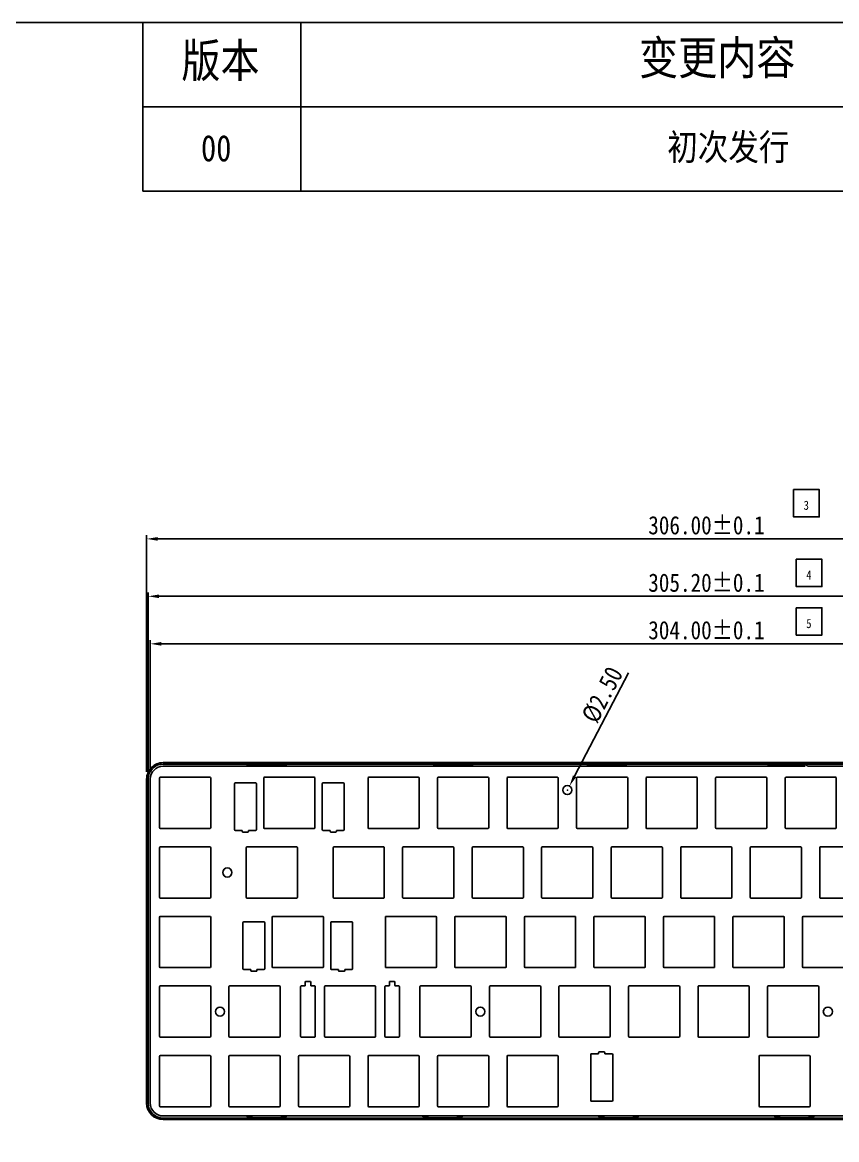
# Model space of a CAD drawing. Header units: millimetres. Extents: x 3844 to 4699, y 925 to 1530.
# Drawn here: x 4277.6 to 4500.1, y 1224.9 to 1530.1 of the extents above; entities that cross this region are included whole.
import ezdxf

# ---------------------------------------------------------------- set-up
doc = ezdxf.new("R2010")
doc.units = ezdxf.units.MM
doc.header["$LTSCALE"] = 16.335
doc.header["$PDMODE"] = 3
doc.header["$PDSIZE"] = 8
doc.layers.get('0').update_dxf_attribs({"linetype": 'CONTINUOUS'})
doc.layers.get('Defpoints').update_dxf_attribs({"linetype": 'CONTINUOUS'})
doc.layers.add('图框', color=7, linetype='CONTINUOUS')
doc.layers.add('标注尺寸', color=2, linetype='CONTINUOUS')
doc.styles.get("Standard").update_dxf_attribs({"font": '', "width": 0.85, "height": 5})
doc.styles.get('Standard').set_extended_font_data('SimSun')
doc.dimstyles.get("Standard").update_dxf_attribs({"dimtxt": 5, "dimasz": 3, "dimexe": 1, "dimexo": 2, "dimgap": 1, "dimtad": 1, "dimzin": 1, "dimdsep": 46, "dimtxsty": 'Standard', "dimcen": 0.09, "dimadec": 0, "dimazin": 2, "dimtp": 0.01, "dimtm": 0.01, "dimtfac": 1, "dimtofl": 0, "dimtmove": 0, "dimatfit": 3, "dimfxl": 0, "dimtolj": 1, "dimarcsym": 0})

# ---------------------------------------------------------------- blocks, each defined once
blk = doc.blocks.new('*D85')
at = {"layer": 'Defpoints', "color": 0}
for p in [(4427.12, 1321.51), (4425.96, 1319.29)]:
    blk.add_point(p, dxfattribs=at)
at = {"layer": '标注尺寸', "color": 0, "lineweight": -2}
for p, q in [((4443.2, 1352.46), (4428.5, 1324.17)), ((4426.45, 1320.4), (4426.63, 1320.4)), ((4426.54, 1320.31), (4426.54, 1320.49))]:
    blk.add_line(p, q, dxfattribs=at)
at = {"layer": '标注尺寸', "color": 0}
blk.add_solid([(4428.06, 1324.4), (4428.94, 1323.94), (4427.12, 1321.51)], dxfattribs=at)
at = {"layer": '标注尺寸', "color": 0, "insert": (4436.12, 1346.42), "char_height": 5, "attachment_point": 5, "rotation": 62.534}
blk.add_mtext('\\A1;%%c2.50', dxfattribs=at)
blk = doc.blocks.new('*D89')
at = {"layer": 'Defpoints', "color": 0}
for p in [(4616.54, 1360.35), (4312.54, 1323.4), (4616.54, 1323.4)]:
    blk.add_point(p, dxfattribs=at)
at = {"layer": '标注尺寸', "color": 0, "lineweight": -2}
for p, q in [((4312.54, 1325.4), (4312.54, 1361.35)), ((4616.54, 1325.4), (4616.54, 1361.35)), ((4315.54, 1360.35), (4613.54, 1360.35))]:
    blk.add_line(p, q, dxfattribs=at)
at = {"layer": '标注尺寸', "color": 0}
for points in [[(4315.54, 1360.85), (4315.54, 1359.85), (4312.54, 1360.35)], [(4613.54, 1359.85), (4613.54, 1360.85), (4616.54, 1360.35)]]:
    blk.add_solid(points, dxfattribs=at)
at = {"layer": '标注尺寸', "color": 0, "insert": (4464.54, 1364.05), "char_height": 5, "attachment_point": 5}
blk.add_mtext('304.00%%P0.1', dxfattribs=at)
blk = doc.blocks.new('*D90')
at = {"layer": 'Defpoints', "color": 0}
for p in [(4617.14, 1373.33), (4311.94, 1323.4), (4617.14, 1323.4)]:
    blk.add_point(p, dxfattribs=at)
at = {"layer": '标注尺寸', "color": 0, "lineweight": -2}
for p, q in [((4311.94, 1325.4), (4311.94, 1374.33)), ((4314.94, 1373.33), (4614.14, 1373.33)), ((4617.14, 1325.4), (4617.14, 1374.33))]:
    blk.add_line(p, q, dxfattribs=at)
at = {"layer": '标注尺寸', "color": 0}
for points in [[(4314.94, 1373.83), (4314.94, 1372.83), (4311.94, 1373.33)], [(4614.14, 1372.83), (4614.14, 1373.83), (4617.14, 1373.33)]]:
    blk.add_solid(points, dxfattribs=at)
at = {"layer": '标注尺寸', "color": 0, "insert": (4464.54, 1377.02), "char_height": 5, "attachment_point": 5}
blk.add_mtext('305.20%%P0.1', dxfattribs=at)
blk = doc.blocks.new('*D91')
at = {"layer": 'Defpoints', "color": 0}
for p in [(4617.54, 1389.01), (4311.54, 1323.4), (4617.54, 1323.4)]:
    blk.add_point(p, dxfattribs=at)
at = {"layer": '标注尺寸', "color": 0, "lineweight": -2}
for p, q in [((4311.54, 1325.4), (4311.54, 1390.01)), ((4314.54, 1389.01), (4614.54, 1389.01)), ((4617.54, 1325.4), (4617.54, 1390.01))]:
    blk.add_line(p, q, dxfattribs=at)
at = {"layer": '标注尺寸', "color": 0}
for points in [[(4314.54, 1389.51), (4314.54, 1388.51), (4311.54, 1389.01)], [(4614.54, 1388.51), (4614.54, 1389.51), (4617.54, 1389.01)]]:
    blk.add_solid(points, dxfattribs=at)
at = {"layer": '标注尺寸', "color": 0, "insert": (4464.54, 1392.71), "char_height": 5, "attachment_point": 5}
blk.add_mtext('306.00%%P0.1', dxfattribs=at)

msp = doc.modelspace()

# ---------------------------------------------------------------- linework, layer by layer
at = {"color": 7, "linetype": 'Continuous'}
for p, q in [((4613.04, 1327.901), (4316.039, 1327.901)), ((4613.042, 1327.501), (4316.037, 1327.501)), ((4491.502, 1326.901), (4316.038, 1326.901)), ((4339.762, 1327.401), (4348.917, 1327.401)), ((4390.762, 1327.401), (4399.917, 1327.401)), ((4432.762, 1327.401), (4441.917, 1327.401)), ((4482.162, 1327.401), (4491.317, 1327.401)), ((4492.368, 1326.901), (4532.354, 1326.901)), ((4311.54, 1323.4), (4311.54, 1234.901)), ((4311.94, 1234.901), (4311.94, 1323.4)), ((4312.54, 1234.901), (4312.54, 1323.4)), ((4315.04, 1310.151), (4315.04, 1323.651)), ((4315.29, 1323.901), (4328.79, 1323.901)), ((4329.04, 1323.651), (4329.04, 1310.151)), ((4335.54, 1309.651), (4335.54, 1322.151)), ((4335.79, 1322.401), (4341.29, 1322.401)), ((4341.54, 1322.151), (4341.54, 1309.651)), ((4343.54, 1310.151), (4343.54, 1323.651)), ((4343.79, 1323.901), (4357.29, 1323.901)), ((4357.54, 1323.651), (4357.54, 1310.151)), ((4359.54, 1309.651), (4359.54, 1322.151)), ((4359.79, 1322.401), (4365.29, 1322.401)), ((4365.54, 1322.151), (4365.54, 1309.651)), ((4372.04, 1310.151), (4372.04, 1323.651)), ((4372.29, 1323.901), (4385.79, 1323.901)), ((4386.04, 1323.651), (4386.04, 1310.151)), ((4391.04, 1310.151), (4391.04, 1323.651)), ((4391.29, 1323.901), (4404.79, 1323.901)), ((4405.04, 1323.651), (4405.04, 1310.151)), ((4410.04, 1310.151), (4410.04, 1323.651)), ((4410.29, 1323.901), (4423.79, 1323.901)), ((4424.04, 1323.651), (4424.04, 1310.151)), ((4429.04, 1310.151), (4429.04, 1323.651)), ((4429.29, 1323.901), (4442.79, 1323.901)), ((4443.04, 1323.651), (4443.04, 1310.151)), ((4448.04, 1310.151), (4448.04, 1323.651)), ((4448.29, 1323.901), (4461.79, 1323.901)), ((4462.04, 1323.651), (4462.04, 1310.151)), ((4467.04, 1310.151), (4467.04, 1323.651)), ((4467.29, 1323.901), (4480.79, 1323.901)), ((4481.04, 1323.651), (4481.04, 1310.151)), ((4486.04, 1310.151), (4486.04, 1323.651)), ((4486.29, 1323.901), (4499.79, 1323.901)), ((4500.04, 1323.651), (4500.04, 1310.151)), ((4328.79, 1309.901), (4315.29, 1309.901)), ((4337.69, 1309.401), (4335.79, 1309.401)), ((4337.69, 1309.151), (4337.69, 1309.401)), ((4339.39, 1309.401), (4339.39, 1309.151)), ((4341.29, 1309.401), (4339.39, 1309.401)), ((4357.29, 1309.901), (4343.79, 1309.901)), ((4361.69, 1309.401), (4359.79, 1309.401)), ((4361.69, 1309.151), (4361.69, 1309.401)), ((4363.39, 1309.401), (4363.39, 1309.151)), ((4365.29, 1309.401), (4363.39, 1309.401)), ((4385.79, 1309.901), (4372.29, 1309.901)), ((4404.79, 1309.901), (4391.29, 1309.901)), ((4423.79, 1309.901), (4410.29, 1309.901)), ((4442.79, 1309.901), (4429.29, 1309.901)), ((4461.79, 1309.901), (4448.29, 1309.901)), ((4480.79, 1309.901), (4467.29, 1309.901)), ((4499.79, 1309.901), (4486.29, 1309.901)), ((4339.14, 1308.901), (4337.94, 1308.901)), ((4363.14, 1308.901), (4361.94, 1308.901)), ((4315.04, 1291.151), (4315.04, 1304.651)), ((4315.29, 1304.901), (4328.79, 1304.901)), ((4329.04, 1304.651), (4329.04, 1291.151)), ((4338.74, 1291.151), (4338.74, 1304.651)), ((4338.99, 1304.901), (4352.49, 1304.901)), ((4352.74, 1304.651), (4352.74, 1291.151)), ((4362.5, 1291.151), (4362.5, 1304.651)), ((4362.75, 1304.901), (4376.25, 1304.901)), ((4376.5, 1304.651), (4376.5, 1291.151)), ((4381.5, 1291.151), (4381.5, 1304.651)), ((4381.75, 1304.901), (4395.25, 1304.901)), ((4395.5, 1304.651), (4395.5, 1291.151)), ((4400.5, 1291.151), (4400.5, 1304.651)), ((4400.75, 1304.901), (4414.25, 1304.901)), ((4414.5, 1304.651), (4414.5, 1291.151)), ((4419.5, 1291.151), (4419.5, 1304.651)), ((4419.75, 1304.901), (4433.25, 1304.901)), ((4433.5, 1304.651), (4433.5, 1291.151)), ((4438.5, 1291.151), (4438.5, 1304.651)), ((4438.75, 1304.901), (4452.25, 1304.901)), ((4452.5, 1304.651), (4452.5, 1291.151)), ((4457.5, 1291.151), (4457.5, 1304.651)), ((4457.75, 1304.901), (4471.25, 1304.901)), ((4471.5, 1304.651), (4471.5, 1291.151)), ((4476.5, 1291.151), (4476.5, 1304.651)), ((4476.75, 1304.901), (4490.25, 1304.901)), ((4490.5, 1304.651), (4490.5, 1291.151)), ((4495.5, 1291.151), (4495.5, 1304.651)), ((4495.75, 1304.901), (4509.25, 1304.901)), ((4328.79, 1290.901), (4315.29, 1290.901)), ((4352.49, 1290.901), (4338.99, 1290.901)), ((4376.25, 1290.901), (4362.75, 1290.901)), ((4395.25, 1290.901), (4381.75, 1290.901)), ((4414.25, 1290.901), (4400.75, 1290.901)), ((4433.25, 1290.901), (4419.75, 1290.901)), ((4452.25, 1290.901), (4438.75, 1290.901)), ((4471.25, 1290.901), (4457.75, 1290.901)), ((4490.25, 1290.901), (4476.75, 1290.901)), ((4509.25, 1290.901), (4495.75, 1290.901)), ((4315.04, 1272.151), (4315.04, 1285.651)), ((4315.29, 1285.901), (4328.79, 1285.901)), ((4329.04, 1285.651), (4329.04, 1272.151)), ((4345.84, 1272.151), (4345.84, 1285.651)), ((4346.09, 1285.901), (4359.59, 1285.901)), ((4359.84, 1285.651), (4359.84, 1272.151)), ((4376.79, 1272.151), (4376.79, 1285.651)), ((4377.04, 1285.901), (4390.54, 1285.901)), ((4390.79, 1285.651), (4390.79, 1272.151)), ((4395.79, 1272.151), (4395.79, 1285.651)), ((4396.04, 1285.901), (4409.54, 1285.901)), ((4409.79, 1285.651), (4409.79, 1272.151)), ((4414.79, 1272.151), (4414.79, 1285.651)), ((4415.04, 1285.901), (4428.54, 1285.901)), ((4428.79, 1285.651), (4428.79, 1272.151)), ((4433.79, 1272.151), (4433.79, 1285.651)), ((4434.04, 1285.901), (4447.54, 1285.901)), ((4447.79, 1285.651), (4447.79, 1272.151)), ((4452.79, 1272.151), (4452.79, 1285.651)), ((4453.04, 1285.901), (4466.54, 1285.901)), ((4466.79, 1285.651), (4466.79, 1272.151)), ((4471.79, 1272.151), (4471.79, 1285.651)), ((4472.04, 1285.901), (4485.54, 1285.901)), ((4485.79, 1285.651), (4485.79, 1272.151)), ((4490.79, 1272.151), (4490.79, 1285.651)), ((4491.04, 1285.901), (4504.54, 1285.901)), ((4337.84, 1271.651), (4337.84, 1284.151)), ((4338.09, 1284.401), (4343.59, 1284.401)), ((4343.84, 1284.151), (4343.84, 1271.651)), ((4361.84, 1271.651), (4361.84, 1284.151)), ((4362.09, 1284.401), (4367.59, 1284.401)), ((4367.84, 1284.151), (4367.84, 1271.651)), ((4328.79, 1271.901), (4315.29, 1271.901)), ((4339.99, 1271.401), (4338.09, 1271.401)), ((4339.99, 1271.151), (4339.99, 1271.401)), ((4341.44, 1270.901), (4340.24, 1270.901)), ((4341.69, 1271.401), (4341.69, 1271.151)), ((4343.59, 1271.401), (4341.69, 1271.401)), ((4359.59, 1271.901), (4346.09, 1271.901)), ((4363.99, 1271.401), (4362.09, 1271.401)), ((4363.99, 1271.151), (4363.99, 1271.401)), ((4365.44, 1270.901), (4364.24, 1270.901)), ((4365.69, 1271.401), (4365.69, 1271.151)), ((4367.59, 1271.401), (4365.69, 1271.401)), ((4390.54, 1271.901), (4377.04, 1271.901)), ((4409.54, 1271.901), (4396.04, 1271.901)), ((4428.54, 1271.901), (4415.04, 1271.901)), ((4447.54, 1271.901), (4434.04, 1271.901)), ((4466.54, 1271.901), (4453.04, 1271.901)), ((4485.54, 1271.901), (4472.04, 1271.901)), ((4504.54, 1271.901), (4491.04, 1271.901)), ((4315.04, 1253.151), (4315.04, 1266.651)), ((4315.29, 1266.901), (4328.79, 1266.901)), ((4329.04, 1266.651), (4329.04, 1253.151)), ((4334.04, 1253.151), (4334.04, 1266.651)), ((4334.29, 1266.901), (4347.79, 1266.901)), ((4348.04, 1266.651), (4348.04, 1253.151)), ((4353.63, 1253.101), (4353.63, 1266.701)), ((4353.83, 1266.901), (4354.68, 1266.901)), ((4354.88, 1267.101), (4354.88, 1267.951)), ((4355.08, 1268.151), (4356.18, 1268.151)), ((4356.38, 1267.951), (4356.38, 1267.101)), ((4356.58, 1266.901), (4357.43, 1266.901)), ((4357.63, 1266.701), (4357.63, 1253.101)), ((4360.13, 1253.151), (4360.13, 1266.651)), ((4360.38, 1266.901), (4373.88, 1266.901)), ((4374.13, 1266.651), (4374.13, 1253.151)), ((4376.63, 1253.101), (4376.63, 1266.701)), ((4376.83, 1266.901), (4377.68, 1266.901)), ((4377.88, 1267.101), (4377.88, 1267.951)), ((4378.08, 1268.151), (4379.18, 1268.151)), ((4379.38, 1267.951), (4379.38, 1267.101)), ((4379.58, 1266.901), (4380.43, 1266.901)), ((4380.63, 1266.701), (4380.63, 1253.101)), ((4386.24, 1253.151), (4386.24, 1266.651)), ((4386.49, 1266.901), (4399.99, 1266.901)), ((4400.24, 1266.651), (4400.24, 1253.151)), ((4405.24, 1253.151), (4405.24, 1266.651)), ((4405.49, 1266.901), (4418.99, 1266.901)), ((4419.24, 1266.651), (4419.24, 1253.151)), ((4424.24, 1253.151), (4424.24, 1266.651)), ((4424.49, 1266.901), (4437.99, 1266.901)), ((4438.24, 1266.651), (4438.24, 1253.151)), ((4443.24, 1253.151), (4443.24, 1266.651)), ((4443.49, 1266.901), (4456.99, 1266.901)), ((4457.24, 1266.651), (4457.24, 1253.151)), ((4462.24, 1253.151), (4462.24, 1266.651)), ((4462.49, 1266.901), (4475.99, 1266.901)), ((4476.24, 1266.651), (4476.24, 1253.151)), ((4481.24, 1253.151), (4481.24, 1266.651)), ((4481.49, 1266.901), (4494.99, 1266.901)), ((4495.24, 1266.651), (4495.24, 1253.151)), ((4328.79, 1252.901), (4315.29, 1252.901)), ((4347.79, 1252.901), (4334.29, 1252.901)), ((4357.43, 1252.901), (4353.83, 1252.901)), ((4373.88, 1252.901), (4360.38, 1252.901)), ((4380.43, 1252.901), (4376.83, 1252.901)), ((4399.99, 1252.901), (4386.49, 1252.901)), ((4418.99, 1252.901), (4405.49, 1252.901)), ((4437.99, 1252.901), (4424.49, 1252.901)), ((4456.99, 1252.901), (4443.49, 1252.901)), ((4475.99, 1252.901), (4462.49, 1252.901)), ((4494.99, 1252.901), (4481.49, 1252.901)), ((4433.165, 1248.401), (4435.065, 1248.401)), ((4435.065, 1248.401), (4435.065, 1248.651)), ((4435.315, 1248.901), (4436.515, 1248.901)), ((4436.765, 1248.651), (4436.765, 1248.401)), ((4436.765, 1248.401), (4438.665, 1248.401)), ((4315.04, 1234.151), (4315.04, 1247.651)), ((4315.29, 1247.901), (4328.79, 1247.901)), ((4329.04, 1247.651), (4329.04, 1234.151)), ((4334.04, 1234.151), (4334.04, 1247.651)), ((4334.29, 1247.901), (4347.79, 1247.901)), ((4348.04, 1247.651), (4348.04, 1234.151)), ((4353.04, 1234.151), (4353.04, 1247.651)), ((4353.29, 1247.901), (4366.79, 1247.901)), ((4367.04, 1247.651), (4367.04, 1234.151)), ((4372.04, 1234.151), (4372.04, 1247.651)), ((4372.29, 1247.901), (4385.79, 1247.901)), ((4386.04, 1247.651), (4386.04, 1234.151)), ((4391.04, 1234.151), (4391.04, 1247.651)), ((4391.29, 1247.901), (4404.79, 1247.901)), ((4405.04, 1247.651), (4405.04, 1234.151)), ((4410.04, 1234.151), (4410.04, 1247.651)), ((4410.29, 1247.901), (4423.79, 1247.901)), ((4424.04, 1247.651), (4424.04, 1234.151)), ((4432.915, 1235.651), (4432.915, 1248.151)), ((4438.915, 1248.151), (4438.915, 1235.651)), ((4478.915, 1234.151), (4478.915, 1247.651)), ((4479.165, 1247.901), (4492.665, 1247.901)), ((4492.915, 1247.651), (4492.915, 1234.151)), ((4328.79, 1233.901), (4315.29, 1233.901)), ((4347.79, 1233.901), (4334.29, 1233.901)), ((4366.79, 1233.901), (4353.29, 1233.901)), ((4385.79, 1233.901), (4372.29, 1233.901)), ((4404.79, 1233.901), (4391.29, 1233.901)), ((4423.79, 1233.901), (4410.29, 1233.901)), ((4438.665, 1235.401), (4433.165, 1235.401)), ((4492.665, 1233.901), (4479.165, 1233.901)), ((4316.037, 1230.801), (4613.042, 1230.801)), ((4316.039, 1231.401), (4613.04, 1231.401)), ((4316.039, 1230.401), (4613.04, 1230.401)), ((4348.755, 1230.901), (4339.924, 1230.901)), ((4396.835, 1230.901), (4388.004, 1230.901)), ((4444.915, 1230.901), (4436.084, 1230.901)), ((4492.995, 1230.901), (4484.164, 1230.901))]:
    msp.add_line(p, q, dxfattribs=at)
for centre in [(4426.54, 1320.401), (4333.613, 1297.901), (4331.589, 1259.901), (4402.74, 1259.901), (4497.74, 1259.901)]:
    msp.add_circle(centre, 1.25, dxfattribs=at)
for centre, radius, start, end in [((4316.04, 1323.401), 4.5, 90.00413, 180.00531), ((4316.04, 1323.401), 4.1, 90.00926, 180.00853), ((4316.04, 1323.401), 3.5, 90.0079, 180.00682), ((4338.715, 1329.765), 2.992, 286.75676, 307.75189), ((4349.962, 1329.761), 2.987, 232.24538, 253.25621), ((4389.715, 1329.765), 2.992, 286.75663, 307.75209), ((4400.966, 1329.771), 2.997, 232.24956, 238.86949), ((4400.962, 1329.76), 2.986, 238.83895, 253.25881), ((4431.715, 1329.765), 2.992, 286.75679, 307.75188), ((4442.962, 1329.761), 2.987, 232.24556, 253.25701), ((4481.115, 1329.765), 2.992, 286.75675, 307.7519), ((4492.362, 1329.761), 2.987, 232.24539, 253.25623), ((4315.29, 1323.651), 0.25, 90, 180), ((4328.79, 1323.651), 0.25, 0, 90), ((4335.79, 1322.151), 0.25, 90, 180), ((4341.29, 1322.151), 0.25, 0, 90), ((4343.79, 1323.651), 0.25, 90, 180), ((4357.29, 1323.651), 0.25, 0, 90), ((4359.79, 1322.151), 0.25, 90, 180), ((4365.29, 1322.151), 0.25, 0, 90), ((4372.29, 1323.651), 0.25, 90, 180), ((4385.79, 1323.651), 0.25, 0, 90), ((4391.29, 1323.651), 0.25, 90, 180), ((4404.79, 1323.651), 0.25, 0, 90), ((4410.29, 1323.651), 0.25, 90, 180), ((4423.79, 1323.651), 0.25, 0, 90), ((4429.29, 1323.651), 0.25, 90, 180), ((4442.79, 1323.651), 0.25, 0, 90), ((4448.29, 1323.651), 0.25, 90, 180), ((4461.79, 1323.651), 0.25, 0, 90), ((4467.29, 1323.651), 0.25, 90, 180), ((4480.79, 1323.651), 0.25, 0, 90), ((4486.29, 1323.651), 0.25, 90, 180), ((4499.79, 1323.651), 0.25, 0, 90), ((4315.29, 1310.151), 0.25, 180, 270), ((4328.79, 1310.151), 0.25, 270, 0), ((4335.79, 1309.651), 0.25, 180, 270), ((4341.29, 1309.651), 0.25, 270, 0), ((4343.79, 1310.151), 0.25, 180, 270), ((4357.29, 1310.151), 0.25, 270, 0), ((4359.79, 1309.651), 0.25, 180, 270), ((4365.29, 1309.651), 0.25, 270, 0), ((4372.29, 1310.151), 0.25, 180, 270), ((4385.79, 1310.151), 0.25, 270, 0), ((4391.29, 1310.151), 0.25, 180, 270), ((4404.79, 1310.151), 0.25, 270, 0), ((4410.29, 1310.151), 0.25, 180, 270), ((4423.79, 1310.151), 0.25, 270, 0), ((4429.29, 1310.151), 0.25, 180, 270), ((4442.79, 1310.151), 0.25, 270, 0), ((4448.29, 1310.151), 0.25, 180, 270), ((4461.79, 1310.151), 0.25, 270, 0), ((4467.29, 1310.151), 0.25, 180, 270), ((4480.79, 1310.151), 0.25, 270, 0), ((4486.29, 1310.151), 0.25, 180, 270), ((4499.79, 1310.151), 0.25, 270, 0), ((4337.94, 1309.151), 0.25, 180, 270), ((4339.14, 1309.151), 0.25, 270, 0), ((4361.94, 1309.151), 0.25, 180, 270), ((4363.14, 1309.151), 0.25, 270, 0), ((4315.29, 1304.651), 0.25, 90, 180), ((4328.79, 1304.651), 0.25, 0, 90), ((4338.99, 1304.651), 0.25, 90, 180), ((4352.49, 1304.651), 0.25, 0, 90), ((4362.75, 1304.651), 0.25, 90, 180), ((4376.25, 1304.651), 0.25, 0, 90), ((4381.75, 1304.651), 0.25, 90, 180), ((4395.25, 1304.651), 0.25, 0, 90), ((4400.75, 1304.651), 0.25, 90, 180), ((4414.25, 1304.651), 0.25, 0, 90), ((4419.75, 1304.651), 0.25, 90, 180), ((4433.25, 1304.651), 0.25, 0, 90), ((4438.75, 1304.651), 0.25, 90, 180), ((4452.25, 1304.651), 0.25, 0, 90), ((4457.75, 1304.651), 0.25, 90, 180), ((4471.25, 1304.651), 0.25, 0, 90), ((4476.75, 1304.651), 0.25, 90, 180), ((4490.25, 1304.651), 0.25, 0, 90), ((4495.75, 1304.651), 0.25, 90, 180), ((4315.29, 1291.151), 0.25, 180, 270), ((4328.79, 1291.151), 0.25, 270, 0), ((4338.99, 1291.151), 0.25, 180, 270), ((4352.49, 1291.151), 0.25, 270, 0), ((4362.75, 1291.151), 0.25, 180, 270), ((4376.25, 1291.151), 0.25, 270, 0), ((4381.75, 1291.151), 0.25, 180, 270), ((4395.25, 1291.151), 0.25, 270, 0), ((4400.75, 1291.151), 0.25, 180, 270), ((4414.25, 1291.151), 0.25, 270, 0), ((4419.75, 1291.151), 0.25, 180, 270), ((4433.25, 1291.151), 0.25, 270, 0), ((4438.75, 1291.151), 0.25, 180, 270), ((4452.25, 1291.151), 0.25, 270, 0), ((4457.75, 1291.151), 0.25, 180, 270), ((4471.25, 1291.151), 0.25, 270, 0), ((4476.75, 1291.151), 0.25, 180, 270), ((4490.25, 1291.151), 0.25, 270, 0), ((4495.75, 1291.151), 0.25, 180, 270), ((4315.29, 1285.651), 0.25, 90, 180), ((4328.79, 1285.651), 0.25, 0, 90), ((4346.09, 1285.651), 0.25, 90, 180), ((4359.59, 1285.651), 0.25, 0, 90), ((4377.04, 1285.651), 0.25, 90, 180), ((4390.54, 1285.651), 0.25, 0, 90), ((4396.04, 1285.651), 0.25, 90, 180), ((4409.54, 1285.651), 0.25, 0, 90), ((4415.04, 1285.651), 0.25, 90, 180), ((4428.54, 1285.651), 0.25, 0, 90), ((4434.04, 1285.651), 0.25, 90, 180), ((4447.54, 1285.651), 0.25, 0, 90), ((4453.04, 1285.651), 0.25, 90, 180), ((4466.54, 1285.651), 0.25, 0, 90), ((4472.04, 1285.651), 0.25, 90, 180), ((4485.54, 1285.651), 0.25, 0, 90), ((4491.04, 1285.651), 0.25, 90, 180), ((4338.09, 1284.151), 0.25, 90, 180), ((4343.59, 1284.151), 0.25, 0, 90), ((4362.09, 1284.151), 0.25, 90, 180), ((4367.59, 1284.151), 0.25, 0, 90), ((4315.29, 1272.151), 0.25, 180, 270), ((4328.79, 1272.151), 0.25, 270, 0), ((4338.09, 1271.651), 0.25, 180, 270), ((4340.24, 1271.151), 0.25, 180, 270), ((4341.44, 1271.151), 0.25, 270, 0), ((4343.59, 1271.651), 0.25, 270, 0), ((4346.09, 1272.151), 0.25, 180, 270), ((4359.59, 1272.151), 0.25, 270, 0), ((4362.09, 1271.651), 0.25, 180, 270), ((4364.24, 1271.151), 0.25, 180, 270), ((4365.44, 1271.151), 0.25, 270, 0), ((4367.59, 1271.651), 0.25, 270, 0), ((4377.04, 1272.151), 0.25, 180, 270), ((4390.54, 1272.151), 0.25, 270, 0), ((4396.04, 1272.151), 0.25, 180, 270), ((4409.54, 1272.151), 0.25, 270, 0), ((4415.04, 1272.151), 0.25, 180, 270), ((4428.54, 1272.151), 0.25, 270, 0), ((4434.04, 1272.151), 0.25, 180, 270), ((4447.54, 1272.151), 0.25, 270, 0), ((4453.04, 1272.151), 0.25, 180, 270), ((4466.54, 1272.151), 0.25, 270, 0), ((4472.04, 1272.151), 0.25, 180, 270), ((4485.54, 1272.151), 0.25, 270, 0), ((4491.04, 1272.151), 0.25, 180, 270), ((4315.29, 1266.651), 0.25, 90, 180), ((4328.79, 1266.651), 0.25, 0, 90), ((4334.29, 1266.651), 0.25, 90, 180), ((4347.79, 1266.651), 0.25, 0, 90), ((4353.83, 1266.701), 0.2, 90, 180), ((4354.68, 1267.101), 0.2, 270, 0), ((4355.08, 1267.951), 0.2, 90, 180), ((4356.18, 1267.951), 0.2, 0, 90), ((4356.58, 1267.101), 0.2, 180, 270), ((4357.43, 1266.701), 0.2, 0, 90), ((4360.38, 1266.651), 0.25, 90, 180), ((4373.88, 1266.651), 0.25, 0, 90), ((4376.83, 1266.701), 0.2, 90, 180), ((4377.68, 1267.101), 0.2, 270, 0), ((4378.08, 1267.951), 0.2, 90, 180), ((4379.18, 1267.951), 0.2, 0, 90), ((4379.58, 1267.101), 0.2, 180, 270), ((4380.43, 1266.701), 0.2, 0, 90), ((4386.49, 1266.651), 0.25, 90, 180), ((4399.99, 1266.651), 0.25, 0, 90), ((4405.49, 1266.651), 0.25, 90, 180), ((4418.99, 1266.651), 0.25, 0, 90), ((4424.49, 1266.651), 0.25, 90, 180), ((4437.99, 1266.651), 0.25, 0, 90), ((4443.49, 1266.651), 0.25, 90, 180), ((4456.99, 1266.651), 0.25, 0, 90), ((4462.49, 1266.651), 0.25, 90, 180), ((4475.99, 1266.651), 0.25, 0, 90), ((4481.49, 1266.651), 0.25, 90, 180), ((4494.99, 1266.651), 0.25, 0, 90), ((4315.29, 1253.151), 0.25, 180, 270), ((4328.79, 1253.151), 0.25, 270, 0), ((4334.29, 1253.151), 0.25, 180, 270), ((4347.79, 1253.151), 0.25, 270, 0), ((4353.83, 1253.101), 0.2, 180, 270), ((4357.43, 1253.101), 0.2, 270, 0), ((4360.38, 1253.151), 0.25, 180, 270), ((4373.88, 1253.151), 0.25, 270, 0), ((4376.83, 1253.101), 0.2, 180, 270), ((4380.43, 1253.101), 0.2, 270, 0), ((4386.49, 1253.151), 0.25, 180, 270), ((4399.99, 1253.151), 0.25, 270, 0), ((4405.49, 1253.151), 0.25, 180, 270), ((4418.99, 1253.151), 0.25, 270, 0), ((4424.49, 1253.151), 0.25, 180, 270), ((4437.99, 1253.151), 0.25, 270, 0), ((4443.49, 1253.151), 0.25, 180, 270), ((4456.99, 1253.151), 0.25, 270, 0), ((4462.49, 1253.151), 0.25, 180, 270), ((4475.99, 1253.151), 0.25, 270, 0), ((4481.49, 1253.151), 0.25, 180, 270), ((4494.99, 1253.151), 0.25, 270, 0), ((4433.165, 1248.151), 0.25, 90, 180), ((4435.315, 1248.651), 0.25, 90, 180), ((4436.515, 1248.651), 0.25, 0, 90), ((4438.665, 1248.151), 0.25, 0, 90), ((4315.29, 1247.651), 0.25, 90, 180), ((4328.79, 1247.651), 0.25, 0, 90), ((4334.29, 1247.651), 0.25, 90, 180), ((4347.79, 1247.651), 0.25, 0, 90), ((4353.29, 1247.651), 0.25, 90, 180), ((4366.79, 1247.651), 0.25, 0, 90), ((4372.29, 1247.651), 0.25, 90, 180), ((4385.79, 1247.651), 0.25, 0, 90), ((4391.29, 1247.651), 0.25, 90, 180), ((4404.79, 1247.651), 0.25, 0, 90), ((4410.29, 1247.651), 0.25, 90, 180), ((4423.79, 1247.651), 0.25, 0, 90), ((4479.165, 1247.651), 0.25, 90, 180), ((4492.665, 1247.651), 0.25, 0, 90), ((4316.04, 1234.901), 4.5, 179.99588, 269.99469), ((4316.04, 1234.901), 4.1, 179.99112, 269.9911), ((4316.04, 1234.901), 3.5, 179.99204, 269.99322), ((4315.29, 1234.151), 0.25, 180, 270), ((4328.79, 1234.151), 0.25, 270, 0), ((4334.29, 1234.151), 0.25, 180, 270), ((4347.79, 1234.151), 0.25, 270, 0), ((4353.29, 1234.151), 0.25, 180, 270), ((4366.79, 1234.151), 0.25, 270, 0), ((4372.29, 1234.151), 0.25, 180, 270), ((4385.79, 1234.151), 0.25, 270, 0), ((4391.29, 1234.151), 0.25, 180, 270), ((4404.79, 1234.151), 0.25, 270, 0), ((4410.29, 1234.151), 0.25, 180, 270), ((4423.79, 1234.151), 0.25, 270, 0), ((4433.165, 1235.651), 0.25, 180, 270), ((4438.665, 1235.651), 0.25, 270, 0), ((4479.165, 1234.151), 0.25, 180, 270), ((4492.665, 1234.151), 0.25, 270, 0), ((4338.718, 1228.542), 2.986, 58.83634, 73.25951), ((4338.712, 1228.53), 2.998, 52.25024, 58.86548), ((4349.966, 1228.531), 2.997, 106.78479, 127.7538), ((4386.798, 1228.542), 2.986, 58.83683, 73.2604), ((4386.792, 1228.53), 2.999, 52.2505, 58.86518), ((4398.046, 1228.531), 2.997, 106.78477, 127.75381), ((4434.878, 1228.542), 2.986, 58.8368, 73.2604), ((4434.872, 1228.53), 2.999, 52.25052, 58.86516), ((4446.126, 1228.531), 2.997, 106.78478, 127.75381), ((4482.958, 1228.542), 2.986, 58.83636, 73.25951), ((4482.952, 1228.53), 2.998, 52.25022, 58.8655), ((4494.206, 1228.531), 2.997, 106.78478, 127.75382)]:
    msp.add_arc(centre, radius, start, end, dxfattribs=at)
for points in [[(4339.762, 1327.401), (4339.391, 1327.289), (4339.035, 1327.115), (4338.712, 1326.901)], [(4349.968, 1326.901), (4349.644, 1327.115), (4349.288, 1327.289), (4348.917, 1327.401)], [(4390.762, 1327.401), (4390.391, 1327.289), (4390.035, 1327.115), (4389.712, 1326.901)], [(4400.968, 1326.901), (4400.644, 1327.115), (4400.288, 1327.289), (4399.917, 1327.401)], [(4432.762, 1327.401), (4432.391, 1327.289), (4432.035, 1327.115), (4431.712, 1326.901)], [(4442.968, 1326.901), (4442.644, 1327.115), (4442.288, 1327.289), (4441.917, 1327.401)], [(4482.162, 1327.401), (4481.791, 1327.289), (4481.435, 1327.115), (4481.112, 1326.901)], [(4492.368, 1326.901), (4492.044, 1327.115), (4491.688, 1327.289), (4491.317, 1327.401)], [(4338.712, 1231.401), (4339.082, 1231.169), (4339.497, 1230.994), (4339.924, 1230.901)], [(4348.755, 1230.901), (4349.182, 1230.994), (4349.597, 1231.169), (4349.968, 1231.401)], [(4386.792, 1231.401), (4387.162, 1231.169), (4387.577, 1230.994), (4388.004, 1230.901)], [(4396.835, 1230.901), (4397.262, 1230.994), (4397.677, 1231.169), (4398.048, 1231.401)], [(4434.872, 1231.401), (4435.242, 1231.169), (4435.657, 1230.994), (4436.084, 1230.901)], [(4444.915, 1230.901), (4445.342, 1230.994), (4445.757, 1231.169), (4446.128, 1231.401)], [(4482.952, 1231.401), (4483.322, 1231.169), (4483.737, 1230.994), (4484.164, 1230.901)], [(4492.995, 1230.901), (4493.422, 1230.994), (4493.837, 1231.169), (4494.208, 1231.401)]]:
    msp.add_open_spline(points, degree=3, dxfattribs=at)
for points, knots in [([(4338.712, 1326.901), (4338.78, 1326.921), (4339.064, 1326.985), (4339.366, 1326.959), (4339.578, 1326.901)], [0, 0, 0, 0, 0.2445684, 1, 1, 1, 1]), ([(4389.712, 1326.901), (4389.78, 1326.921), (4390.064, 1326.985), (4390.366, 1326.959), (4390.578, 1326.901)], [0, 0, 0, 0, 0.2445682, 1, 1, 1, 1]), ([(4431.712, 1326.901), (4431.78, 1326.921), (4432.064, 1326.985), (4432.366, 1326.959), (4432.578, 1326.901)], [0, 0, 0, 0, 0.2445684, 1, 1, 1, 1]), ([(4481.112, 1326.901), (4481.18, 1326.921), (4481.464, 1326.985), (4481.766, 1326.959), (4481.978, 1326.901)], [0, 0, 0, 0, 0.2445684, 1, 1, 1, 1]), ([(4349.968, 1231.401), (4349.899, 1231.38), (4349.615, 1231.317), (4349.313, 1231.342), (4349.102, 1231.401)], [0, 0, 0, 0, 0.244568, 1, 1, 1, 1]), ([(4398.048, 1231.401), (4397.979, 1231.38), (4397.695, 1231.317), (4397.393, 1231.342), (4397.182, 1231.401)], [0, 0, 0, 0, 0.244568, 1, 1, 1, 1]), ([(4446.128, 1231.401), (4446.059, 1231.38), (4445.775, 1231.317), (4445.473, 1231.342), (4445.262, 1231.401)], [0, 0, 0, 0, 0.244568, 1, 1, 1, 1]), ([(4494.208, 1231.401), (4494.139, 1231.38), (4493.855, 1231.317), (4493.553, 1231.342), (4493.342, 1231.401)], [0, 0, 0, 0, 0.244568, 1, 1, 1, 1])]:
    msp.add_open_spline(points, degree=3, knots=knots, dxfattribs=at)
at = {"layer": '图框'}
for p, q in [((4310.495, 1530.102), (4310.495, 1484.022)), ((4353.695, 1530.102), (4353.695, 1484.022)), ((4310.495, 1507.062), (4699.294, 1507.062)), ((4310.495, 1484.022), (4699.294, 1484.022))]:
    msp.add_line(p, q, dxfattribs=at)
msp.add_lwpolyline([(3843.934, 925.302), (4699.294, 925.302), (4699.294, 1530.102), (3843.934, 1530.102)], close=True, dxfattribs=at)
at = {"layer": '标注尺寸', "color": 1}
for points in [[(4488.371, 1402.496), (4495.391, 1402.496), (4495.391, 1395.014), (4488.371, 1395.014)], [(4489.084, 1383.446), (4496.104, 1383.446), (4496.104, 1375.965), (4489.084, 1375.965)], [(4489.084, 1370.203), (4496.104, 1370.203), (4496.104, 1362.722), (4489.084, 1362.722)]]:
    msp.add_lwpolyline(points, close=True, dxfattribs=at)

# ---------------------------------------------------------------- texts
at = {"layer": '图框', "char_height": 9.216, "attachment_point": 1}
for s, insert, width in [('{\\fSimSun|b0|i0|c134|p2;变更内容}', (4446.135, 1525.044), 52.16628), ('版本', (4321.039, 1524.296), 26.80681)]:
    msp.add_mtext(s, dxfattribs=dict(at, insert=insert, width=width))
at = {"layer": '标注尺寸', "char_height": 7.2, "attachment_point": 1}
for s, insert, width in [('00', (4326.392, 1499.331), 9.95952), ('初次发行', (4453.834, 1499.64), 45.85398)]:
    msp.add_mtext(s, dxfattribs=dict(at, insert=insert, width=width))
at = {"layer": '标注尺寸', "color": 1, "char_height": 2.5, "width": 2.48447, "attachment_point": 1}
for s, insert in [('3', (4491.113, 1399.446)), ('4', (4491.826, 1380.396)), ('5', (4491.826, 1367.153))]:
    msp.add_mtext(s, dxfattribs=dict(at, insert=insert))

# ---------------------------------------------------------------- dimensions: what is measured, and where the dimension line sits
at = {"layer": '标注尺寸', "color": 2}
for base, p1, p2, picture, middle in [((4617.54, 1389.013), (4311.54, 1323.4), (4617.54, 1323.4), '*D91', (4464.54, 1392.709)), ((4617.14, 1373.327), (4311.94, 1323.4), (4617.14, 1323.4), '*D90', (4464.54, 1377.022)), ((4616.54, 1360.351), (4312.54, 1323.4), (4616.54, 1323.4), '*D89', (4464.54, 1364.047))]:
    dim = msp.add_linear_dim(base=base, p1=p1, p2=p2, text='<>%%P0.1', dimstyle='Standard', dxfattribs=at)
    dim.commit()
    dim.dimension.update_dxf_attribs({"geometry": picture, "text_midpoint": middle})
dim = msp.add_diameter_dim_2p(p1=(4425.963, 1319.292), p2=(4427.116, 1321.51), dimstyle='Standard', dxfattribs=at)
dim.commit()
dim.dimension.update_dxf_attribs({"geometry": '*D85', "text_midpoint": (4439.225, 1344.804), "dimtype": 163})

doc.saveas('drawing.dxf')
